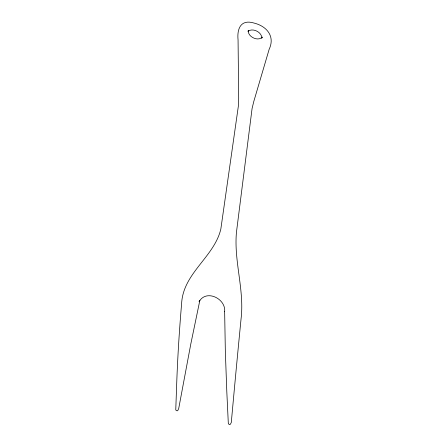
<?xml version="1.0" encoding="UTF-8"?>
<svg xmlns="http://www.w3.org/2000/svg" width="447" height="447" viewBox="0 0 447 447"><rect width="100%" height="100%" fill="white"/><g stroke="black" fill="none" stroke-linecap="round" stroke-linejoin="round"><path stroke-width="0.67" d="M247.94 31.318L248.364 30.385C247.336 36.665 258.12 41.889 262.322 37.034L261.668 38.42M248.174 31.139C252.98 27.848 261.327 31.921 261.881 37.66M224.651 311.721L225.338 351.253L226.791 391.354L228.333 423.801L229.68 424.65L230.3 424.315L231.289 422.527L233.753 395.623C236.1 370.043 238.542 344.475 241.056 318.918C244.57 289.801 233.742 261.227 236.463 232.189L252.069 108.582L253.751 101.609L269.167 49.265C275.307 36.296 266.73 26.161 253.913 23.021C240.67 19.037 236.921 28.921 238.061 39.889L238.687 98.139L238.43 105.626L220.846 228.993C214.342 256.991 183.03 273.072 181.616 303.625C179.376 329.819 177.705 356.058 176.749 382.33L175.755 410.011L177.09 410.866L177.772 410.542L178.677 408.703L190.78 344.101L199.848 300.39L199.083 301.798C206 288.885 226.087 298.624 224.651 311.721"/></g></svg>
